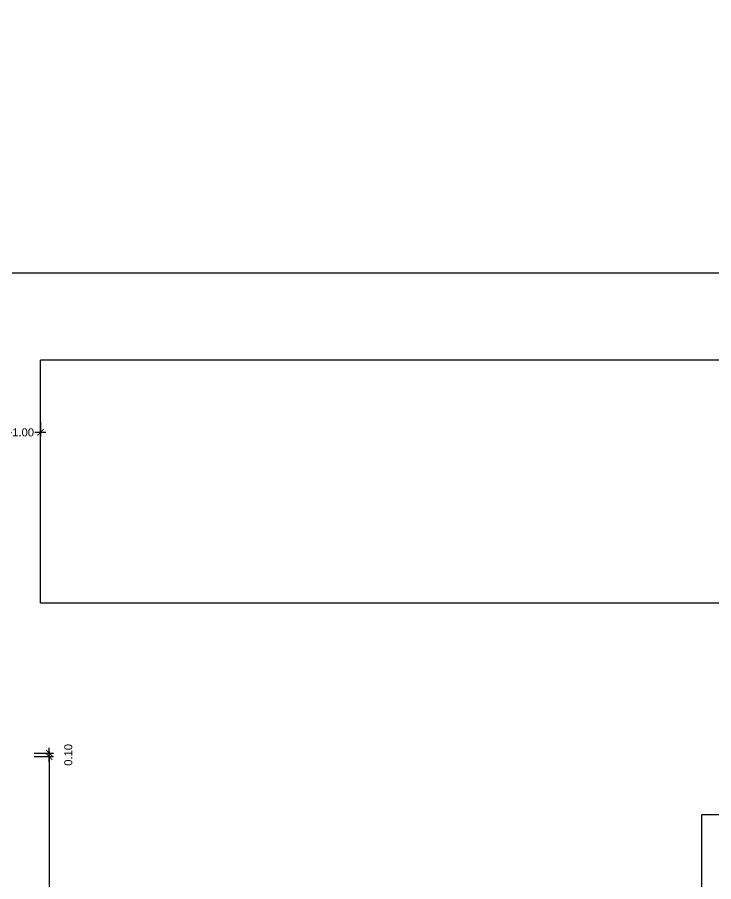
# Model space of a CAD drawing. Extents: x -106 to 115, y -156 to 65.
# Drawn here: x 15.53 to 35.54, y -68.69 to -43.86 of the extents above; entities that cross this region are included whole.
import ezdxf

# ---------------------------------------------------------------- set-up
doc = ezdxf.new("R2010")
doc.units = 0
doc.header["$LTSCALE"] = 100
doc.header["$MEASUREMENT"] = 0
doc.layers.get('0').update_dxf_attribs({"color": 9, "linetype": 'CONTINUOUS'})
doc.layers.get('DEFPOINTS').update_dxf_attribs({"color": 9, "linetype": 'CONTINUOUS'})
for name, color, linetype in [('COTAS', 9, 'CONTINUOUS'), ('texto', 9, 'CONTINUOUS'), ('UNTITLED-1', 9, 'CONTINUOUS')]:
    doc.layers.add(name, color=color, linetype=linetype)
doc.styles.get("Standard").update_dxf_attribs({"font": 'arial.ttf'})
doc.dimstyles.get("Standard").update_dxf_attribs({"dimtxt": 0.23, "dimasz": 0.18, "dimexe": 0.12, "dimexo": 0.2, "dimgap": 0.05, "dimtad": 0, "dimzin": 0, "dimdsep": 46, "dimtxsty": 'Standard', "dimblk": 'ARCHTICK', "dimcen": 0.09, "dimdle": 0.15, "dimadec": 0, "dimazin": 0, "dimtfac": 1, "dimtofl": 0, "dimtmove": 2, "dimatfit": 3, "dimfxl": 1, "dimtolj": 1, "dimtzin": 0, "dimarcsym": 0})

# ---------------------------------------------------------------- blocks, each defined once
blk = doc.blocks.new('_ARCHTICK')
at = {"color": 0, "linetype": 'ByBlock', "const_width": 0.15}
blk.add_lwpolyline([(-0.5, -0.5), (0.5, 0.5)], dxfattribs=at)
blk = doc.blocks.new('*D79')
at = {"layer": 'COTAS', "color": 0, "linetype": 'Continuous', "lineweight": -2, "transparency": 16777216}
for p, q in [((16.453, -64.95), (16.453, -74.423)), ((16.017, -65.1), (16.573, -65.1)), ((16.453, -84.75), (16.453, -75.277)), ((15.967, -84.6), (16.573, -84.6))]:
    blk.add_line(p, q, dxfattribs=at)
at = {"layer": 'DEFPOINTS', "color": 0, "linetype": 'Continuous', "transparency": 16777216}
for p in [(15.817, -65.1), (16.453, -65.1), (15.767, -84.6)]:
    blk.add_point(p, dxfattribs=at)
at = {"layer": 'COTAS', "color": 0, "linetype": 'Continuous', "lineweight": -2, "transparency": 16777216, "xscale": 0.18, "yscale": 0.18, "zscale": 0.18}
for p, rotation in [((16.453, -65.1), 90), ((16.453, -84.6), 270)]:
    blk.add_blockref('_ARCHTICK', p, dxfattribs=dict(at, rotation=rotation))
at = {"layer": 'COTAS', "color": 0, "linetype": 'Continuous', "transparency": 16777216, "insert": (16.453, -74.85), "char_height": 0.23, "attachment_point": 5, "rotation": 90}
blk.add_mtext('\\A1;19.50', dxfattribs=at)
blk = doc.blocks.new('*D80')
at = {"layer": 'COTAS', "color": 0, "linetype": 'Continuous', "lineweight": -2, "transparency": 16777216}
for p, q in [((16.017, -65), (16.573, -65)), ((16.453, -65.25), (16.453, -64.85)), ((16.017, -65.1), (16.573, -65.1))]:
    blk.add_line(p, q, dxfattribs=at)
at = {"layer": 'DEFPOINTS', "color": 0, "linetype": 'Continuous', "transparency": 16777216}
for p in [(15.817, -65), (16.453, -65), (15.817, -65.1)]:
    blk.add_point(p, dxfattribs=at)
at = {"layer": 'COTAS', "color": 0, "linetype": 'Continuous', "lineweight": -2, "transparency": 16777216, "xscale": 0.18, "yscale": 0.18, "zscale": 0.18}
for p, rotation in [((16.453, -65), 90), ((16.453, -65.1), 270)]:
    blk.add_blockref('_ARCHTICK', p, dxfattribs=dict(at, rotation=rotation))
at = {"layer": 'COTAS', "color": 0, "linetype": 'Continuous', "transparency": 16777216, "insert": (17, -65.05), "char_height": 0.23, "attachment_point": 5, "rotation": 90}
blk.add_mtext('\\A1;0.10', dxfattribs=at)
blk = doc.blocks.new('*D254')
at = {"layer": 'COTAS', "color": 0, "linetype": 'Continuous', "lineweight": -2, "transparency": 16777216}
for p, q in [((15.202, -55.478), (15.202, -55.906)), ((16.202, -55.478), (16.202, -55.906)), ((15.052, -55.786), (15.364, -55.786)), ((16.352, -55.786), (16.039, -55.786))]:
    blk.add_line(p, q, dxfattribs=at)
at = {"layer": 'DEFPOINTS', "color": 0, "linetype": 'Continuous', "transparency": 16777216}
for p in [(15.202, -55.278), (16.202, -55.278), (16.202, -55.786)]:
    blk.add_point(p, dxfattribs=at)
at = {"layer": 'COTAS', "color": 0, "linetype": 'Continuous', "lineweight": -2, "transparency": 16777216, "xscale": 0.18, "yscale": 0.18, "zscale": 0.18, "rotation": 180}
blk.add_blockref('_ARCHTICK', (15.202, -55.786), dxfattribs=at)
at = {"layer": 'COTAS', "color": 0, "linetype": 'Continuous', "lineweight": -2, "transparency": 16777216, "xscale": 0.18, "yscale": 0.18, "zscale": 0.18}
blk.add_blockref('_ARCHTICK', (16.202, -55.786), dxfattribs=at)
at = {"layer": 'COTAS', "color": 0, "linetype": 'Continuous', "transparency": 16777216, "insert": (15.702, -55.786), "char_height": 0.23, "attachment_point": 5}
blk.add_mtext('\\A1;1.00', dxfattribs=at)

msp = doc.modelspace()

# ---------------------------------------------------------------- linework, layer by layer
at = {"layer": 'texto', "linetype": 'Continuous'}
msp.add_circle((4.578, -45.728), 110.721, dxfattribs=at)
at = {"layer": 'UNTITLED-1', "linetype": 'Continuous'}
for p, q in [((41.236, -51.214), (10.902, -51.214)), ((41.236, -53.714), (16.202, -53.714)), ((16.202, -60.694), (16.202, -53.714)), ((70.006, -60.694), (16.202, -60.694)), ((35.202, -66.767), (74.934, -66.767)), ((35.202, -84.7), (35.202, -66.767))]:
    msp.add_line(p, q, dxfattribs=at)

# ---------------------------------------------------------------- dimensions: what is measured, and where the dimension line sits
at = {"layer": 'COTAS', "linetype": 'Continuous'}
dim = msp.add_linear_dim(base=(16.202, -55.786), p1=(15.202, -55.278), p2=(16.202, -55.278), dimstyle='Standard', dxfattribs=at)
dim.commit()
dim.dimension.update_dxf_attribs({"geometry": '*D254', "text_midpoint": (15.702, -55.786)})
for base, p1, p2, picture, middle in [((16.453, -65), (15.817, -65.1), (15.817, -65), '*D80', (17, -65.05)), ((16.453, -65.1), (15.767, -84.6), (15.817, -65.1), '*D79', (16.453, -74.85))]:
    dim = msp.add_linear_dim(base=base, p1=p1, p2=p2, angle=90, dimstyle='Standard', dxfattribs=at)
    dim.commit()
    dim.dimension.update_dxf_attribs({"geometry": picture, "text_midpoint": middle})

doc.saveas('drawing.dxf')
